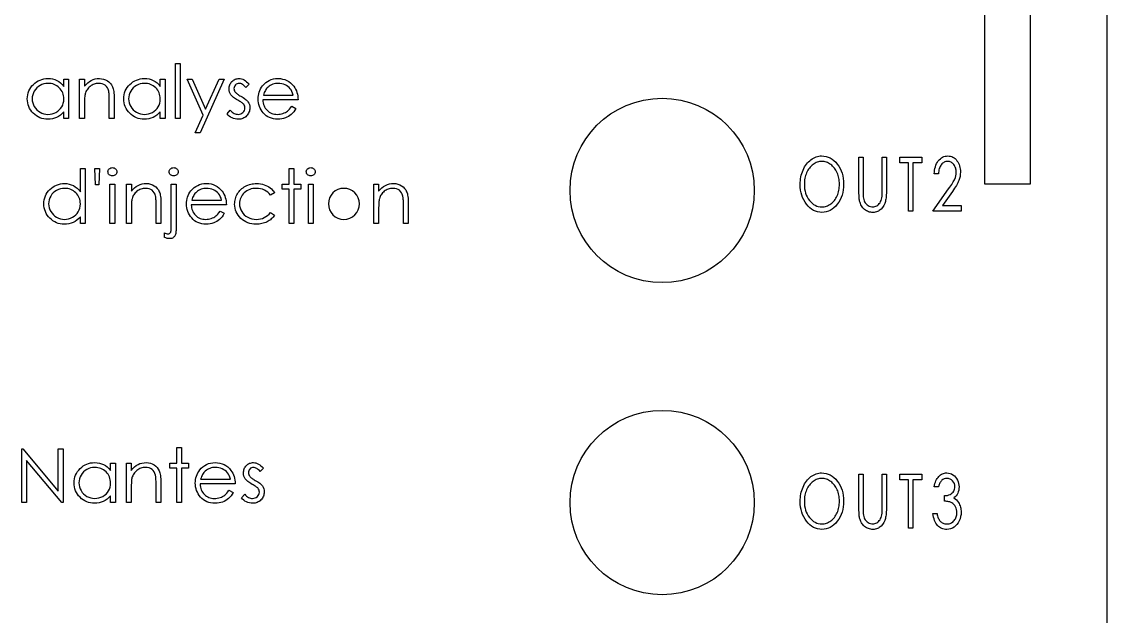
# Model space of a CAD drawing. Header units: millimetres. Extents: x 3 to 287, y -248 to -5.
# Drawn here: x 216.3 to 287, y -82.4 to -43.7 of the extents above; entities that cross this region are included whole.
import ezdxf

# ---------------------------------------------------------------- set-up
doc = ezdxf.new("R2010")
doc.units = ezdxf.units.MM
doc.layers.get('0').update_dxf_attribs({"lineweight": 25})

msp = doc.modelspace()

# ---------------------------------------------------------------- linework, layer by layer
at = {"color": 7, "linetype": 'Continuous', "lineweight": 25}
for p, q in [((287.004, -134.958), (287.004, -14.958)), ((279.004, -24.208), (279.004, -54.208)), ((282.004, -54.208), (282.004, -24.208)), ((279.004, -54.208), (282.004, -54.208))]:
    msp.add_line(p, q, dxfattribs=at)
at = {"color": 7, "linetype": 'Continuous'}
msp.add_line((237.278, -54.189), (237.278, -54.189), dxfattribs=at)
at = {"color": 7, "linetype": 'Continuous', "flags": 128}
for points in [[(226.305, -46.368), (226.619, -46.368), (226.619, -46.368), (226.619, -49.958), (226.619, -49.958), (226.305, -49.958), (226.305, -49.958), (226.305, -46.368)], [(219.35, -47.4), (219.35, -49.958), (219.35, -49.958), (219.036, -49.958), (219.036, -49.958), (219.036, -49.516), (219.036, -49.516), (218.927, -49.634), (218.813, -49.734), (218.691, -49.819), (218.564, -49.886), (218.43, -49.937), (218.29, -49.974), (218.144, -49.996), (217.991, -50.003), (217.991, -50.003), (217.856, -49.997), (217.726, -49.978), (217.6, -49.948), (217.48, -49.906), (217.365, -49.852), (217.254, -49.785), (217.149, -49.706), (217.048, -49.615), (216.957, -49.516), (216.877, -49.411), (216.811, -49.301), (216.755, -49.185), (216.713, -49.065), (216.682, -48.939), (216.664, -48.808), (216.658, -48.672), (216.658, -48.672), (216.664, -48.539), (216.682, -48.41), (216.713, -48.287), (216.757, -48.167), (216.812, -48.054), (216.879, -47.945), (216.959, -47.841), (217.052, -47.742), (217.153, -47.651), (217.259, -47.573), (217.37, -47.506), (217.487, -47.452), (217.608, -47.41), (217.734, -47.379), (217.865, -47.362), (218.001, -47.356), (218.001, -47.356), (218.158, -47.363), (218.306, -47.386), (218.447, -47.426), (218.58, -47.48), (218.706, -47.55), (218.824, -47.64), (218.934, -47.747), (219.036, -47.874), (219.036, -47.874), (219.036, -47.4), (219.036, -47.4), (219.35, -47.4)], [(220.068, -47.4), (220.382, -47.4), (220.382, -47.4), (220.382, -47.862), (220.382, -47.862), (220.485, -47.738), (220.593, -47.633), (220.707, -47.546), (220.826, -47.476), (220.95, -47.424), (221.08, -47.386), (221.215, -47.363), (221.355, -47.356), (221.355, -47.356), (221.497, -47.365), (221.63, -47.391), (221.755, -47.437), (221.871, -47.5), (221.977, -47.579), (222.068, -47.67), (222.144, -47.773), (222.205, -47.89), (222.23, -47.955), (222.251, -48.029), (222.27, -48.111), (222.285, -48.203), (222.296, -48.302), (222.305, -48.41), (222.31, -48.527), (222.312, -48.652), (222.312, -48.652), (222.312, -49.958), (222.312, -49.958), (221.998, -49.958), (221.998, -49.958), (221.998, -48.755), (221.998, -48.755), (221.997, -48.651), (221.996, -48.555), (221.993, -48.469), (221.989, -48.391), (221.983, -48.323), (221.977, -48.264), (221.969, -48.214), (221.961, -48.173), (221.961, -48.173), (221.925, -48.055), (221.875, -47.953), (221.812, -47.867), (221.735, -47.796), (221.646, -47.74), (221.543, -47.701), (221.428, -47.677), (221.301, -47.67), (221.301, -47.67), (221.225, -47.672), (221.151, -47.682), (221.079, -47.697), (221.01, -47.718), (220.942, -47.746), (220.876, -47.779), (220.812, -47.819), (220.75, -47.865), (220.692, -47.915), (220.64, -47.968), (220.592, -48.024), (220.549, -48.083), (220.512, -48.144), (220.48, -48.209), (220.452, -48.277), (220.431, -48.347), (220.431, -48.347), (220.419, -48.399), (220.41, -48.461), (220.401, -48.531), (220.394, -48.613), (220.389, -48.703), (220.385, -48.803), (220.383, -48.913), (220.382, -49.033), (220.382, -49.033), (220.382, -49.958), (220.382, -49.958), (220.068, -49.958), (220.068, -49.958), (220.068, -47.4)], [(225.632, -47.4), (225.632, -49.958), (225.632, -49.958), (225.318, -49.958), (225.318, -49.958), (225.318, -49.516), (225.318, -49.516), (225.21, -49.634), (225.095, -49.734), (224.973, -49.819), (224.846, -49.886), (224.712, -49.937), (224.572, -49.974), (224.426, -49.996), (224.274, -50.003), (224.274, -50.003), (224.138, -49.997), (224.008, -49.978), (223.882, -49.948), (223.762, -49.906), (223.647, -49.852), (223.536, -49.785), (223.431, -49.706), (223.331, -49.615), (223.239, -49.516), (223.159, -49.411), (223.093, -49.301), (223.037, -49.185), (222.995, -49.065), (222.965, -48.939), (222.946, -48.808), (222.94, -48.672), (222.94, -48.672), (222.946, -48.539), (222.965, -48.41), (222.995, -48.287), (223.039, -48.167), (223.094, -48.054), (223.162, -47.945), (223.241, -47.841), (223.334, -47.742), (223.435, -47.651), (223.542, -47.573), (223.652, -47.506), (223.769, -47.452), (223.89, -47.41), (224.016, -47.379), (224.147, -47.362), (224.283, -47.356), (224.283, -47.356), (224.44, -47.363), (224.588, -47.386), (224.729, -47.426), (224.862, -47.48), (224.988, -47.55), (225.106, -47.64), (225.216, -47.747), (225.318, -47.874), (225.318, -47.874), (225.318, -47.4), (225.318, -47.4), (225.632, -47.4)], [(231.107, -47.719), (230.894, -47.939), (230.894, -47.939), (230.837, -47.876), (230.781, -47.821), (230.725, -47.775), (230.671, -47.737), (230.615, -47.708), (230.56, -47.686), (230.506, -47.674), (230.452, -47.67), (230.452, -47.67), (230.386, -47.676), (230.325, -47.696), (230.268, -47.728), (230.217, -47.773), (230.174, -47.827), (230.144, -47.885), (230.126, -47.947), (230.119, -48.014), (230.119, -48.014), (230.125, -48.074), (230.141, -48.132), (230.169, -48.19), (230.206, -48.246), (230.206, -48.246), (230.231, -48.275), (230.262, -48.304), (230.298, -48.336), (230.341, -48.368), (230.39, -48.402), (230.445, -48.436), (230.505, -48.472), (230.572, -48.51), (230.572, -48.51), (230.653, -48.556), (230.727, -48.601), (230.795, -48.647), (230.856, -48.692), (230.91, -48.737), (230.958, -48.781), (230.999, -48.825), (231.032, -48.869), (231.032, -48.869), (231.084, -48.959), (231.122, -49.055), (231.144, -49.157), (231.152, -49.264), (231.152, -49.264), (231.148, -49.34), (231.138, -49.413), (231.121, -49.483), (231.098, -49.549), (231.067, -49.614), (231.031, -49.675), (230.987, -49.733), (230.937, -49.788), (230.882, -49.839), (230.823, -49.882), (230.762, -49.919), (230.696, -49.949), (230.628, -49.973), (230.556, -49.99), (230.481, -49.999), (230.402, -50.003), (230.402, -50.003), (230.296, -49.997), (230.193, -49.98), (230.092, -49.951), (229.993, -49.911), (229.9, -49.861), (229.815, -49.801), (229.739, -49.733), (229.671, -49.657), (229.671, -49.657), (229.879, -49.42), (229.879, -49.42), (229.939, -49.483), (230, -49.537), (230.063, -49.584), (230.125, -49.622), (230.189, -49.651), (230.254, -49.672), (230.319, -49.685), (230.386, -49.689), (230.386, -49.689), (230.476, -49.681), (230.56, -49.658), (230.636, -49.62), (230.706, -49.566), (230.763, -49.502), (230.804, -49.432), (230.829, -49.358), (230.837, -49.277), (230.837, -49.277), (230.832, -49.211), (230.816, -49.148), (230.789, -49.089), (230.751, -49.033), (230.751, -49.033), (230.727, -49.007), (230.695, -48.978), (230.657, -48.947), (230.612, -48.915), (230.56, -48.881), (230.501, -48.846), (230.436, -48.809), (230.363, -48.77), (230.363, -48.77), (230.286, -48.726), (230.214, -48.681), (230.15, -48.637), (230.091, -48.594), (230.039, -48.55), (229.994, -48.507), (229.955, -48.463), (229.922, -48.421), (229.922, -48.421), (229.871, -48.332), (229.835, -48.235), (229.812, -48.135), (229.805, -48.027), (229.805, -48.027), (229.808, -47.956), (229.817, -47.888), (229.831, -47.824), (229.851, -47.762), (229.877, -47.704), (229.908, -47.649), (229.946, -47.596), (229.988, -47.547), (230.036, -47.502), (230.087, -47.464), (230.14, -47.431), (230.196, -47.403), (230.255, -47.382), (230.318, -47.367), (230.383, -47.358), (230.452, -47.356), (230.452, -47.356), (230.533, -47.361), (230.614, -47.378), (230.696, -47.407), (230.779, -47.447), (230.86, -47.498), (230.942, -47.56), (231.025, -47.634), (231.107, -47.719)], [(233.879, -49.15), (234.158, -49.297), (234.158, -49.297), (234.089, -49.414), (234.016, -49.519), (233.937, -49.613), (233.853, -49.695), (233.764, -49.765), (233.67, -49.827), (233.57, -49.88), (233.465, -49.924), (233.353, -49.959), (233.235, -49.983), (233.109, -49.998), (232.977, -50.003), (232.977, -50.003), (232.829, -49.997), (232.69, -49.978), (232.56, -49.946), (232.437, -49.902), (232.324, -49.845), (232.218, -49.776), (232.12, -49.694), (232.031, -49.599), (231.951, -49.497), (231.881, -49.391), (231.823, -49.282), (231.776, -49.169), (231.738, -49.053), (231.711, -48.934), (231.696, -48.812), (231.69, -48.686), (231.69, -48.686), (231.695, -48.569), (231.708, -48.454), (231.731, -48.342), (231.764, -48.233), (231.805, -48.128), (231.855, -48.027), (231.916, -47.928), (231.984, -47.832), (231.984, -47.832), (232.082, -47.721), (232.187, -47.623), (232.3, -47.542), (232.421, -47.475), (232.55, -47.423), (232.687, -47.385), (232.831, -47.363), (232.984, -47.356), (232.984, -47.356), (233.141, -47.363), (233.291, -47.387), (233.432, -47.426), (233.564, -47.481), (233.689, -47.552), (233.805, -47.639), (233.914, -47.741), (234.014, -47.859), (234.014, -47.859), (234.079, -47.951), (234.134, -48.048), (234.182, -48.151), (234.22, -48.259), (234.251, -48.372), (234.274, -48.491), (234.287, -48.616), (234.293, -48.747), (234.293, -48.747), (232.004, -48.747), (232.004, -48.747), (232.01, -48.848), (232.024, -48.944), (232.047, -49.036), (232.078, -49.123), (232.116, -49.205), (232.162, -49.283), (232.217, -49.356), (232.279, -49.425), (232.348, -49.486), (232.42, -49.54), (232.496, -49.586), (232.577, -49.623), (232.661, -49.652), (232.749, -49.672), (232.841, -49.685), (232.937, -49.689), (232.937, -49.689), (233.031, -49.685), (233.123, -49.674), (233.214, -49.655), (233.304, -49.629), (233.39, -49.597), (233.469, -49.559), (233.542, -49.517), (233.608, -49.47), (233.671, -49.413), (233.738, -49.34), (233.807, -49.254), (233.879, -49.15)], [(218.005, -47.67), (217.868, -47.678), (217.736, -47.703), (217.61, -47.744), (217.489, -47.801), (217.377, -47.874), (217.276, -47.96), (217.188, -48.059), (217.112, -48.172), (217.051, -48.292), (217.007, -48.417), (216.98, -48.545), (216.972, -48.676), (216.972, -48.676), (216.981, -48.806), (217.007, -48.934), (217.051, -49.059), (217.113, -49.181), (217.19, -49.294), (217.278, -49.394), (217.379, -49.481), (217.492, -49.555), (217.614, -49.614), (217.739, -49.655), (217.869, -49.68), (218.003, -49.689), (218.003, -49.689), (218.139, -49.68), (218.271, -49.656), (218.4, -49.615), (218.524, -49.556), (218.64, -49.484), (218.742, -49.4), (218.829, -49.304), (218.903, -49.197), (218.961, -49.08), (219.003, -48.955), (219.028, -48.824), (219.036, -48.685), (219.036, -48.685), (219.031, -48.579), (219.017, -48.477), (218.994, -48.38), (218.962, -48.287), (218.92, -48.199), (218.869, -48.115), (218.808, -48.036), (218.738, -47.961), (218.662, -47.893), (218.581, -47.833), (218.496, -47.783), (218.407, -47.743), (218.313, -47.71), (218.214, -47.688), (218.112, -47.674), (218.005, -47.67)], [(224.288, -47.67), (224.15, -47.678), (224.018, -47.703), (223.892, -47.744), (223.771, -47.801), (223.659, -47.874), (223.558, -47.96), (223.47, -48.059), (223.394, -48.172), (223.333, -48.292), (223.289, -48.417), (223.262, -48.545), (223.254, -48.676), (223.254, -48.676), (223.263, -48.806), (223.289, -48.934), (223.333, -49.059), (223.395, -49.181), (223.472, -49.294), (223.56, -49.394), (223.661, -49.481), (223.774, -49.555), (223.896, -49.614), (224.021, -49.655), (224.151, -49.68), (224.285, -49.689), (224.285, -49.689), (224.421, -49.68), (224.553, -49.656), (224.682, -49.615), (224.806, -49.556), (224.922, -49.484), (225.024, -49.4), (225.111, -49.304), (225.185, -49.197), (225.243, -49.08), (225.285, -48.955), (225.31, -48.824), (225.318, -48.685), (225.318, -48.685), (225.313, -48.579), (225.299, -48.477), (225.276, -48.38), (225.244, -48.287), (225.202, -48.199), (225.151, -48.115), (225.09, -48.036), (225.02, -47.961), (224.944, -47.893), (224.863, -47.833), (224.778, -47.783), (224.689, -47.743), (224.595, -47.71), (224.496, -47.688), (224.394, -47.674), (224.288, -47.67)], [(227.068, -47.4), (227.407, -47.4), (227.407, -47.4), (228.273, -49.359), (228.273, -49.359), (229.152, -47.4), (229.152, -47.4), (229.491, -47.4), (229.491, -47.4), (227.921, -50.9), (227.921, -50.9), (227.581, -50.9), (227.581, -50.9), (228.102, -49.74), (228.102, -49.74), (227.068, -47.4)], [(233.978, -48.432), (233.941, -48.308), (233.896, -48.198), (233.843, -48.1), (233.783, -48.016), (233.714, -47.942), (233.634, -47.875), (233.544, -47.816), (233.444, -47.765), (233.338, -47.723), (233.228, -47.694), (233.115, -47.675), (233, -47.67), (233, -47.67), (232.906, -47.673), (232.815, -47.684), (232.728, -47.703), (232.644, -47.729), (232.563, -47.764), (232.486, -47.804), (232.412, -47.853), (232.341, -47.909), (232.341, -47.909), (232.292, -47.956), (232.247, -48.008), (232.204, -48.064), (232.165, -48.127), (232.128, -48.196), (232.095, -48.269), (232.064, -48.348), (232.037, -48.432), (232.037, -48.432), (233.978, -48.432)], [(268.398, -52.394), (268.547, -52.402), (268.69, -52.427), (268.827, -52.469), (268.958, -52.526), (269.082, -52.601), (269.2, -52.692), (269.312, -52.8), (269.418, -52.925), (269.514, -53.062), (269.597, -53.206), (269.668, -53.358), (269.726, -53.517), (269.771, -53.684), (269.803, -53.859), (269.822, -54.042), (269.829, -54.232), (269.829, -54.232), (269.822, -54.421), (269.803, -54.602), (269.771, -54.776), (269.726, -54.943), (269.668, -55.103), (269.598, -55.255), (269.515, -55.4), (269.418, -55.538), (269.313, -55.663), (269.203, -55.772), (269.086, -55.864), (268.964, -55.939), (268.837, -55.998), (268.703, -56.04), (268.565, -56.065), (268.42, -56.073), (268.42, -56.073), (268.274, -56.065), (268.133, -56.04), (267.998, -55.998), (267.87, -55.94), (267.746, -55.865), (267.629, -55.773), (267.518, -55.664), (267.412, -55.54), (267.316, -55.403), (267.232, -55.259), (267.162, -55.108), (267.104, -54.95), (267.059, -54.785), (267.028, -54.613), (267.008, -54.435), (267.002, -54.249), (267.002, -54.249), (267.005, -54.124), (267.014, -54.001), (267.028, -53.881), (267.049, -53.762), (267.075, -53.647), (267.107, -53.533), (267.145, -53.422), (267.189, -53.313), (267.238, -53.208), (267.291, -53.109), (267.348, -53.016), (267.41, -52.929), (267.476, -52.847), (267.546, -52.772), (267.62, -52.702), (267.699, -52.638), (267.78, -52.58), (267.863, -52.531), (267.948, -52.489), (268.035, -52.455), (268.124, -52.428), (268.213, -52.409), (268.304, -52.397), (268.398, -52.394)], [(268.41, -52.753), (268.335, -52.755), (268.262, -52.765), (268.189, -52.781), (268.117, -52.802), (268.047, -52.831), (267.977, -52.866), (267.908, -52.906), (267.841, -52.953), (267.776, -53.005), (267.714, -53.062), (267.656, -53.123), (267.602, -53.188), (267.551, -53.257), (267.504, -53.331), (267.461, -53.41), (267.422, -53.492), (267.387, -53.578), (267.356, -53.666), (267.33, -53.757), (267.309, -53.851), (267.292, -53.946), (267.28, -54.044), (267.273, -54.144), (267.271, -54.247), (267.271, -54.247), (267.276, -54.399), (267.292, -54.544), (267.318, -54.683), (267.354, -54.816), (267.401, -54.944), (267.459, -55.065), (267.526, -55.18), (267.605, -55.289), (267.69, -55.389), (267.78, -55.475), (267.875, -55.548), (267.973, -55.608), (268.076, -55.655), (268.182, -55.688), (268.294, -55.708), (268.41, -55.714), (268.41, -55.714), (268.487, -55.711), (268.564, -55.702), (268.639, -55.687), (268.712, -55.665), (268.785, -55.638), (268.855, -55.605), (268.924, -55.565), (268.991, -55.519), (269.057, -55.468), (269.118, -55.413), (269.176, -55.352), (269.23, -55.288), (269.28, -55.219), (269.327, -55.146), (269.37, -55.068), (269.409, -54.985), (269.444, -54.899), (269.475, -54.81), (269.501, -54.72), (269.522, -54.627), (269.538, -54.531), (269.55, -54.434), (269.557, -54.334), (269.559, -54.231), (269.559, -54.231), (269.557, -54.13), (269.55, -54.03), (269.538, -53.933), (269.522, -53.839), (269.501, -53.747), (269.475, -53.658), (269.444, -53.571), (269.409, -53.486), (269.37, -53.405), (269.327, -53.328), (269.28, -53.255), (269.229, -53.186), (269.174, -53.121), (269.116, -53.061), (269.053, -53.005), (268.987, -52.953), (268.919, -52.906), (268.849, -52.866), (268.778, -52.831), (268.707, -52.802), (268.634, -52.781), (268.56, -52.765), (268.485, -52.755), (268.41, -52.753)], [(270.825, -52.483), (271.094, -52.483), (271.094, -52.483), (271.094, -54.581), (271.094, -54.581), (271.094, -54.67), (271.095, -54.749), (271.095, -54.821), (271.097, -54.883), (271.098, -54.937), (271.1, -54.982), (271.102, -55.019), (271.105, -55.046), (271.105, -55.046), (271.119, -55.144), (271.139, -55.235), (271.166, -55.316), (271.199, -55.39), (271.241, -55.456), (271.293, -55.517), (271.355, -55.571), (271.426, -55.621), (271.503, -55.662), (271.581, -55.691), (271.658, -55.709), (271.735, -55.714), (271.735, -55.714), (271.801, -55.709), (271.867, -55.696), (271.931, -55.673), (271.994, -55.641), (272.053, -55.601), (272.107, -55.554), (272.156, -55.499), (272.2, -55.438), (272.24, -55.37), (272.273, -55.294), (272.301, -55.213), (272.322, -55.124), (272.322, -55.124), (272.329, -55.087), (272.335, -55.04), (272.339, -54.985), (272.343, -54.922), (272.346, -54.85), (272.349, -54.768), (272.35, -54.679), (272.35, -54.581), (272.35, -54.581), (272.35, -52.483), (272.35, -52.483), (272.62, -52.483), (272.62, -52.483), (272.62, -54.597), (272.62, -54.597), (272.618, -54.712), (272.615, -54.82), (272.61, -54.924), (272.602, -55.022), (272.592, -55.113), (272.58, -55.2), (272.566, -55.281), (272.549, -55.356), (272.505, -55.495), (272.442, -55.626), (272.362, -55.747), (272.265, -55.859), (272.21, -55.909), (272.153, -55.953), (272.092, -55.99), (272.029, -56.02), (271.963, -56.043), (271.895, -56.06), (271.824, -56.07), (271.75, -56.073), (271.75, -56.073), (271.669, -56.07), (271.592, -56.061), (271.517, -56.044), (271.445, -56.023), (271.377, -55.994), (271.311, -55.96), (271.248, -55.918), (271.188, -55.871), (271.132, -55.819), (271.081, -55.762), (271.034, -55.701), (270.992, -55.636), (270.956, -55.567), (270.924, -55.493), (270.897, -55.416), (270.875, -55.335), (270.875, -55.335), (270.863, -55.279), (270.853, -55.212), (270.844, -55.135), (270.837, -55.048), (270.832, -54.951), (270.828, -54.843), (270.825, -54.726), (270.825, -54.597), (270.825, -54.597), (270.825, -52.483)], [(273.481, -52.842), (273.481, -52.483), (273.481, -52.483), (274.917, -52.483), (274.917, -52.483), (274.917, -52.842), (274.917, -52.842), (274.334, -52.842), (274.334, -52.842), (274.334, -55.983), (274.334, -55.983), (274.065, -55.983), (274.065, -55.983), (274.065, -52.842), (274.065, -52.842), (273.481, -52.842)], [(276.003, -53.56), (275.734, -53.56), (275.734, -53.56), (275.74, -53.436), (275.754, -53.316), (275.776, -53.204), (275.805, -53.096), (275.841, -52.994), (275.885, -52.897), (275.937, -52.807), (275.996, -52.722), (276.061, -52.645), (276.13, -52.578), (276.202, -52.522), (276.278, -52.476), (276.358, -52.44), (276.441, -52.414), (276.528, -52.399), (276.619, -52.394), (276.619, -52.394), (276.708, -52.399), (276.793, -52.413), (276.874, -52.438), (276.95, -52.472), (277.022, -52.516), (277.09, -52.569), (277.153, -52.633), (277.212, -52.706), (277.265, -52.786), (277.311, -52.868), (277.35, -52.955), (277.382, -53.046), (277.407, -53.14), (277.425, -53.236), (277.435, -53.337), (277.439, -53.442), (277.439, -53.442), (277.432, -53.588), (277.412, -53.731), (277.378, -53.868), (277.331, -54.001), (277.301, -54.069), (277.264, -54.142), (277.222, -54.222), (277.172, -54.308), (277.116, -54.399), (277.055, -54.496), (276.986, -54.599), (276.912, -54.707), (276.912, -54.707), (276.262, -55.624), (276.262, -55.624), (277.484, -55.624), (277.484, -55.624), (277.484, -55.983), (277.484, -55.983), (275.644, -55.983), (275.644, -55.983), (276.67, -54.535), (276.67, -54.535), (276.744, -54.431), (276.812, -54.334), (276.873, -54.245), (276.927, -54.162), (276.975, -54.086), (277.015, -54.017), (277.049, -53.954), (277.076, -53.899), (277.117, -53.794), (277.147, -53.686), (277.164, -53.576), (277.17, -53.462), (277.17, -53.462), (277.167, -53.391), (277.159, -53.322), (277.147, -53.256), (277.129, -53.192), (277.106, -53.131), (277.078, -53.072), (277.045, -53.016), (277.006, -52.962), (276.964, -52.913), (276.92, -52.87), (276.873, -52.835), (276.825, -52.805), (276.774, -52.782), (276.72, -52.766), (276.664, -52.756), (276.606, -52.753), (276.606, -52.753), (276.545, -52.756), (276.487, -52.766), (276.431, -52.783), (276.377, -52.806), (276.327, -52.835), (276.279, -52.872), (276.234, -52.915), (276.191, -52.965), (276.152, -53.021), (276.117, -53.082), (276.087, -53.148), (276.062, -53.22), (276.04, -53.297), (276.023, -53.379), (276.011, -53.467), (276.003, -53.56)], [(220.427, -53.202), (220.427, -56.791), (220.427, -56.791), (220.113, -56.791), (220.113, -56.791), (220.113, -56.349), (220.113, -56.349), (220.004, -56.467), (219.89, -56.568), (219.768, -56.652), (219.641, -56.719), (219.507, -56.77), (219.367, -56.807), (219.221, -56.829), (219.068, -56.836), (219.068, -56.836), (218.933, -56.83), (218.803, -56.812), (218.677, -56.782), (218.557, -56.74), (218.442, -56.685), (218.331, -56.618), (218.226, -56.54), (218.125, -56.449), (218.034, -56.349), (217.954, -56.245), (217.888, -56.135), (217.832, -56.019), (217.79, -55.898), (217.759, -55.773), (217.741, -55.642), (217.735, -55.506), (217.735, -55.506), (217.741, -55.372), (217.759, -55.243), (217.79, -55.12), (217.834, -55.001), (217.889, -54.887), (217.956, -54.779), (218.036, -54.674), (218.129, -54.575), (218.23, -54.485), (218.336, -54.406), (218.447, -54.34), (218.564, -54.286), (218.685, -54.243), (218.811, -54.213), (218.942, -54.195), (219.078, -54.189), (219.078, -54.189), (219.235, -54.197), (219.383, -54.223), (219.524, -54.265), (219.657, -54.324), (219.783, -54.4), (219.901, -54.492), (220.011, -54.603), (220.113, -54.729), (220.113, -54.729), (220.113, -53.202), (220.113, -53.202), (220.427, -53.202)], [(221.32, -54.279), (221.102, -54.279), (221.102, -54.279), (221.055, -53.202), (221.055, -53.202), (221.369, -53.202), (221.369, -53.202), (221.32, -54.279)], [(222.198, -53.157), (222.256, -53.162), (222.31, -53.176), (222.36, -53.202), (222.405, -53.236), (222.443, -53.277), (222.47, -53.324), (222.486, -53.373), (222.491, -53.427), (222.491, -53.427), (222.486, -53.48), (222.47, -53.529), (222.443, -53.575), (222.405, -53.616), (222.36, -53.65), (222.31, -53.676), (222.256, -53.69), (222.198, -53.695), (222.198, -53.695), (222.141, -53.69), (222.088, -53.676), (222.038, -53.65), (221.993, -53.616), (221.956, -53.575), (221.93, -53.529), (221.914, -53.48), (221.908, -53.427), (221.908, -53.427), (221.914, -53.373), (221.93, -53.324), (221.956, -53.277), (221.993, -53.236), (222.038, -53.202), (222.088, -53.176), (222.141, -53.162), (222.198, -53.157)], [(226.193, -53.157), (226.252, -53.162), (226.306, -53.176), (226.355, -53.202), (226.4, -53.236), (226.437, -53.277), (226.464, -53.324), (226.479, -53.373), (226.485, -53.427), (226.485, -53.427), (226.479, -53.48), (226.464, -53.529), (226.437, -53.575), (226.4, -53.616), (226.355, -53.65), (226.306, -53.676), (226.252, -53.69), (226.193, -53.695), (226.193, -53.695), (226.134, -53.69), (226.08, -53.676), (226.031, -53.65), (225.986, -53.616), (225.949, -53.575), (225.923, -53.529), (225.907, -53.48), (225.902, -53.427), (225.902, -53.427), (225.907, -53.373), (225.923, -53.324), (225.949, -53.277), (225.986, -53.236), (226.031, -53.202), (226.08, -53.176), (226.134, -53.162), (226.193, -53.157)], [(233.709, -53.202), (234.023, -53.202), (234.023, -53.202), (234.023, -54.234), (234.023, -54.234), (234.472, -54.234), (234.472, -54.234), (234.472, -54.548), (234.472, -54.548), (234.023, -54.548), (234.023, -54.548), (234.023, -56.791), (234.023, -56.791), (233.709, -56.791), (233.709, -56.791), (233.709, -54.548), (233.709, -54.548), (233.26, -54.548), (233.26, -54.548), (233.26, -54.234), (233.26, -54.234), (233.709, -54.234), (233.709, -54.234), (233.709, -53.202)], [(235.121, -53.157), (235.179, -53.162), (235.233, -53.176), (235.283, -53.202), (235.328, -53.236), (235.366, -53.277), (235.393, -53.324), (235.409, -53.373), (235.414, -53.427), (235.414, -53.427), (235.409, -53.48), (235.393, -53.529), (235.366, -53.575), (235.328, -53.616), (235.283, -53.65), (235.233, -53.676), (235.179, -53.69), (235.121, -53.695), (235.121, -53.695), (235.064, -53.69), (235.011, -53.676), (234.961, -53.65), (234.917, -53.616), (234.879, -53.575), (234.853, -53.529), (234.837, -53.48), (234.831, -53.427), (234.831, -53.427), (234.837, -53.373), (234.853, -53.324), (234.879, -53.277), (234.917, -53.236), (234.961, -53.202), (235.011, -53.176), (235.064, -53.162), (235.121, -53.157)], [(222.043, -54.234), (222.357, -54.234), (222.357, -54.234), (222.357, -56.791), (222.357, -56.791), (222.043, -56.791), (222.043, -56.791), (222.043, -54.234)], [(223.119, -54.234), (223.434, -54.234), (223.434, -54.234), (223.434, -54.695), (223.434, -54.695), (223.537, -54.572), (223.645, -54.466), (223.758, -54.379), (223.877, -54.309), (224.001, -54.257), (224.131, -54.219), (224.267, -54.197), (224.407, -54.189), (224.407, -54.189), (224.548, -54.198), (224.682, -54.225), (224.806, -54.27), (224.923, -54.333), (225.028, -54.412), (225.119, -54.503), (225.195, -54.607), (225.256, -54.723), (225.281, -54.788), (225.303, -54.863), (225.321, -54.945), (225.336, -55.036), (225.348, -55.135), (225.356, -55.243), (225.362, -55.36), (225.363, -55.485), (225.363, -55.485), (225.363, -56.791), (225.363, -56.791), (225.049, -56.791), (225.049, -56.791), (225.049, -55.588), (225.049, -55.588), (225.048, -55.484), (225.047, -55.389), (225.044, -55.302), (225.04, -55.224), (225.034, -55.156), (225.028, -55.098), (225.02, -55.047), (225.012, -55.006), (225.012, -55.006), (224.976, -54.889), (224.926, -54.786), (224.863, -54.7), (224.787, -54.629), (224.697, -54.574), (224.595, -54.535), (224.48, -54.511), (224.352, -54.503), (224.352, -54.503), (224.276, -54.506), (224.203, -54.515), (224.13, -54.53), (224.061, -54.551), (223.993, -54.579), (223.927, -54.612), (223.863, -54.652), (223.802, -54.698), (223.743, -54.748), (223.691, -54.801), (223.643, -54.857), (223.6, -54.916), (223.563, -54.978), (223.531, -55.042), (223.504, -55.11), (223.482, -55.18), (223.482, -55.18), (223.471, -55.232), (223.461, -55.294), (223.453, -55.365), (223.445, -55.446), (223.441, -55.536), (223.436, -55.637), (223.434, -55.747), (223.434, -55.867), (223.434, -55.867), (223.434, -56.791), (223.434, -56.791), (223.119, -56.791), (223.119, -56.791), (223.119, -54.234)], [(226.036, -54.234), (226.35, -54.234), (226.35, -54.234), (226.35, -57.165), (226.35, -57.165), (226.349, -57.243), (226.343, -57.315), (226.335, -57.381), (226.323, -57.443), (226.307, -57.498), (226.289, -57.549), (226.267, -57.594), (226.241, -57.633), (226.212, -57.667), (226.181, -57.697), (226.148, -57.722), (226.111, -57.742), (226.073, -57.758), (226.031, -57.77), (225.988, -57.777), (225.941, -57.779), (225.941, -57.779), (225.86, -57.774), (225.775, -57.758), (225.683, -57.733), (225.587, -57.698), (225.587, -57.698), (225.587, -57.396), (225.587, -57.396), (225.648, -57.426), (225.705, -57.447), (225.759, -57.46), (225.81, -57.465), (225.81, -57.465), (225.869, -57.458), (225.92, -57.437), (225.963, -57.403), (225.998, -57.354), (225.998, -57.354), (226.015, -57.31), (226.027, -57.246), (226.034, -57.164), (226.036, -57.063), (226.036, -57.063), (226.036, -54.234)], [(229.212, -55.984), (229.491, -56.13), (229.491, -56.13), (229.423, -56.247), (229.349, -56.353), (229.27, -56.447), (229.186, -56.528), (229.097, -56.599), (229.003, -56.66), (228.903, -56.714), (228.798, -56.758), (228.686, -56.792), (228.568, -56.817), (228.442, -56.831), (228.31, -56.836), (228.31, -56.836), (228.163, -56.83), (228.024, -56.811), (227.893, -56.78), (227.771, -56.735), (227.657, -56.679), (227.551, -56.609), (227.453, -56.527), (227.364, -56.432), (227.284, -56.33), (227.215, -56.224), (227.157, -56.115), (227.109, -56.002), (227.071, -55.886), (227.044, -55.768), (227.029, -55.645), (227.023, -55.52), (227.023, -55.52), (227.028, -55.402), (227.042, -55.287), (227.065, -55.175), (227.097, -55.067), (227.138, -54.962), (227.189, -54.86), (227.249, -54.761), (227.318, -54.666), (227.318, -54.666), (227.415, -54.554), (227.52, -54.457), (227.633, -54.375), (227.755, -54.308), (227.884, -54.256), (228.02, -54.218), (228.165, -54.197), (228.318, -54.189), (228.318, -54.189), (228.475, -54.197), (228.624, -54.22), (228.765, -54.26), (228.897, -54.314), (229.022, -54.385), (229.139, -54.472), (229.247, -54.575), (229.348, -54.692), (229.348, -54.692), (229.412, -54.784), (229.467, -54.881), (229.515, -54.984), (229.554, -55.092), (229.585, -55.206), (229.607, -55.325), (229.62, -55.45), (229.626, -55.58), (229.626, -55.58), (227.337, -55.58), (227.337, -55.58), (227.344, -55.681), (227.358, -55.778), (227.38, -55.869), (227.411, -55.956), (227.449, -56.038), (227.495, -56.116), (227.55, -56.189), (227.612, -56.258), (227.681, -56.32), (227.753, -56.374), (227.83, -56.419), (227.91, -56.456), (227.994, -56.485), (228.083, -56.505), (228.175, -56.518), (228.271, -56.522), (228.271, -56.522), (228.365, -56.519), (228.456, -56.508), (228.548, -56.489), (228.637, -56.463), (228.724, -56.43), (228.803, -56.393), (228.875, -56.35), (228.941, -56.303), (229.005, -56.247), (229.071, -56.174), (229.141, -56.087), (229.212, -55.984)], [(232.767, -54.788), (232.504, -54.952), (232.504, -54.952), (232.415, -54.847), (232.317, -54.755), (232.213, -54.678), (232.101, -54.615), (231.98, -54.566), (231.852, -54.531), (231.717, -54.51), (231.573, -54.503), (231.573, -54.503), (231.458, -54.508), (231.347, -54.521), (231.242, -54.544), (231.142, -54.576), (231.046, -54.617), (230.956, -54.668), (230.87, -54.727), (230.79, -54.795), (230.717, -54.87), (230.654, -54.95), (230.6, -55.032), (230.556, -55.119), (230.522, -55.21), (230.498, -55.304), (230.483, -55.403), (230.478, -55.506), (230.478, -55.506), (230.488, -55.64), (230.514, -55.769), (230.559, -55.895), (230.621, -56.017), (230.7, -56.13), (230.792, -56.231), (230.896, -56.317), (231.015, -56.39), (231.144, -56.448), (231.28, -56.489), (231.424, -56.514), (231.575, -56.522), (231.575, -56.522), (231.714, -56.515), (231.846, -56.494), (231.972, -56.459), (232.092, -56.41), (232.205, -56.347), (232.31, -56.27), (232.411, -56.179), (232.504, -56.074), (232.504, -56.074), (232.767, -56.246), (232.767, -56.246), (232.719, -56.314), (232.667, -56.379), (232.611, -56.439), (232.552, -56.495), (232.489, -56.547), (232.421, -56.596), (232.349, -56.641), (232.274, -56.681), (232.195, -56.718), (232.114, -56.749), (232.031, -56.776), (231.944, -56.798), (231.855, -56.815), (231.762, -56.827), (231.668, -56.834), (231.57, -56.836), (231.57, -56.836), (231.421, -56.831), (231.28, -56.812), (231.145, -56.783), (231.016, -56.742), (230.893, -56.688), (230.776, -56.623), (230.667, -56.546), (230.564, -56.457), (230.47, -56.36), (230.389, -56.257), (230.321, -56.149), (230.265, -56.036), (230.22, -55.918), (230.19, -55.795), (230.171, -55.667), (230.164, -55.534), (230.164, -55.534), (230.167, -55.443), (230.176, -55.354), (230.19, -55.267), (230.211, -55.181), (230.237, -55.097), (230.27, -55.014), (230.307, -54.933), (230.351, -54.854), (230.4, -54.778), (230.453, -54.706), (230.511, -54.638), (230.573, -54.575), (230.639, -54.516), (230.71, -54.462), (230.786, -54.411), (230.865, -54.365), (230.947, -54.324), (231.033, -54.288), (231.121, -54.258), (231.211, -54.233), (231.304, -54.213), (231.398, -54.2), (231.496, -54.192), (231.596, -54.189), (231.596, -54.189), (231.722, -54.194), (231.846, -54.209), (231.967, -54.232), (232.086, -54.267), (232.2, -54.309), (232.305, -54.356), (232.4, -54.41), (232.487, -54.47), (232.566, -54.537), (232.639, -54.612), (232.707, -54.696), (232.767, -54.788)], [(234.966, -54.234), (235.28, -54.234), (235.28, -54.234), (235.28, -56.791), (235.28, -56.791), (234.966, -56.791), (234.966, -56.791), (234.966, -54.234)], [(239.228, -54.234), (239.543, -54.234), (239.543, -54.234), (239.543, -54.695), (239.543, -54.695), (239.646, -54.572), (239.754, -54.466), (239.867, -54.379), (239.986, -54.309), (240.11, -54.257), (240.24, -54.219), (240.375, -54.197), (240.516, -54.189), (240.516, -54.189), (240.657, -54.198), (240.791, -54.225), (240.915, -54.27), (241.032, -54.333), (241.137, -54.412), (241.228, -54.503), (241.304, -54.607), (241.365, -54.723), (241.39, -54.788), (241.412, -54.863), (241.43, -54.945), (241.445, -55.036), (241.457, -55.135), (241.465, -55.243), (241.471, -55.36), (241.472, -55.485), (241.472, -55.485), (241.472, -56.791), (241.472, -56.791), (241.158, -56.791), (241.158, -56.791), (241.158, -55.588), (241.158, -55.588), (241.157, -55.484), (241.156, -55.389), (241.153, -55.302), (241.149, -55.224), (241.143, -55.156), (241.137, -55.098), (241.129, -55.047), (241.121, -55.006), (241.121, -55.006), (241.085, -54.889), (241.035, -54.786), (240.972, -54.7), (240.896, -54.629), (240.806, -54.574), (240.704, -54.535), (240.589, -54.511), (240.461, -54.503), (240.461, -54.503), (240.385, -54.506), (240.312, -54.515), (240.239, -54.53), (240.17, -54.551), (240.102, -54.579), (240.036, -54.612), (239.972, -54.652), (239.911, -54.698), (239.852, -54.748), (239.8, -54.801), (239.752, -54.857), (239.709, -54.916), (239.672, -54.978), (239.64, -55.042), (239.613, -55.11), (239.591, -55.18), (239.591, -55.18), (239.58, -55.232), (239.57, -55.294), (239.561, -55.365), (239.554, -55.446), (239.55, -55.536), (239.545, -55.637), (239.543, -55.747), (239.543, -55.867), (239.543, -55.867), (239.543, -56.791), (239.543, -56.791), (239.228, -56.791), (239.228, -56.791), (239.228, -54.234)], [(219.082, -54.503), (218.945, -54.511), (218.813, -54.536), (218.687, -54.577), (218.566, -54.635), (218.454, -54.707), (218.353, -54.793), (218.265, -54.892), (218.188, -55.005), (218.127, -55.126), (218.084, -55.25), (218.057, -55.378), (218.049, -55.509), (218.049, -55.509), (218.058, -55.64), (218.084, -55.767), (218.128, -55.892), (218.19, -56.014), (218.267, -56.128), (218.355, -56.228), (218.456, -56.315), (218.569, -56.388), (218.69, -56.447), (218.816, -56.489), (218.946, -56.514), (219.08, -56.522), (219.08, -56.522), (219.216, -56.514), (219.348, -56.489), (219.476, -56.448), (219.601, -56.39), (219.717, -56.318), (219.819, -56.233), (219.906, -56.137), (219.98, -56.03), (220.038, -55.913), (220.08, -55.788), (220.105, -55.657), (220.113, -55.518), (220.113, -55.518), (220.108, -55.412), (220.094, -55.311), (220.071, -55.213), (220.039, -55.121), (219.997, -55.032), (219.945, -54.948), (219.885, -54.869), (219.815, -54.794), (219.739, -54.726), (219.658, -54.666), (219.572, -54.617), (219.483, -54.576), (219.39, -54.544), (219.291, -54.521), (219.189, -54.507), (219.082, -54.503)], [(229.312, -55.266), (229.275, -55.142), (229.229, -55.031), (229.176, -54.933), (229.116, -54.849), (229.047, -54.775), (228.968, -54.708), (228.878, -54.65), (228.778, -54.598), (228.671, -54.556), (228.561, -54.527), (228.449, -54.509), (228.334, -54.503), (228.334, -54.503), (228.24, -54.507), (228.149, -54.518), (228.061, -54.537), (227.978, -54.563), (227.896, -54.597), (227.819, -54.638), (227.745, -54.687), (227.675, -54.743), (227.675, -54.743), (227.626, -54.789), (227.58, -54.841), (227.537, -54.898), (227.498, -54.96), (227.462, -55.029), (227.428, -55.102), (227.398, -55.181), (227.37, -55.266), (227.37, -55.266), (229.312, -55.266)], [(226.389, -71.368), (226.704, -71.368), (226.704, -71.368), (226.704, -72.4), (226.704, -72.4), (227.152, -72.4), (227.152, -72.4), (227.152, -72.715), (227.152, -72.715), (226.704, -72.715), (226.704, -72.715), (226.704, -74.958), (226.704, -74.958), (226.389, -74.958), (226.389, -74.958), (226.389, -72.715), (226.389, -72.715), (225.941, -72.715), (225.941, -72.715), (225.941, -72.4), (225.941, -72.4), (226.389, -72.4), (226.389, -72.4), (226.389, -71.368)], [(216.293, -74.958), (216.293, -71.458), (216.293, -71.458), (216.359, -71.458), (216.359, -71.458), (218.672, -74.213), (218.672, -74.213), (218.672, -71.458), (218.672, -71.458), (218.986, -71.458), (218.986, -71.458), (218.986, -74.958), (218.986, -74.958), (218.914, -74.958), (218.914, -74.958), (216.607, -72.21), (216.607, -72.21), (216.607, -74.958), (216.607, -74.958), (216.293, -74.958)], [(222.396, -72.4), (222.396, -74.958), (222.396, -74.958), (222.082, -74.958), (222.082, -74.958), (222.082, -74.516), (222.082, -74.516), (221.973, -74.634), (221.859, -74.734), (221.737, -74.819), (221.609, -74.886), (221.475, -74.937), (221.336, -74.974), (221.189, -74.996), (221.037, -75.003), (221.037, -75.003), (220.902, -74.997), (220.771, -74.978), (220.646, -74.948), (220.525, -74.906), (220.41, -74.852), (220.3, -74.785), (220.194, -74.706), (220.094, -74.615), (220.002, -74.516), (219.923, -74.411), (219.856, -74.301), (219.801, -74.185), (219.758, -74.065), (219.728, -73.939), (219.71, -73.808), (219.704, -73.672), (219.704, -73.672), (219.71, -73.539), (219.728, -73.41), (219.759, -73.287), (219.802, -73.167), (219.858, -73.054), (219.925, -72.945), (220.005, -72.841), (220.098, -72.742), (220.199, -72.651), (220.305, -72.573), (220.416, -72.506), (220.532, -72.452), (220.654, -72.41), (220.78, -72.379), (220.911, -72.362), (221.047, -72.356), (221.047, -72.356), (221.203, -72.363), (221.352, -72.386), (221.493, -72.426), (221.626, -72.48), (221.752, -72.55), (221.87, -72.64), (221.979, -72.747), (222.082, -72.874), (222.082, -72.874), (222.082, -72.4), (222.082, -72.4), (222.396, -72.4)], [(221.051, -72.67), (220.914, -72.678), (220.782, -72.703), (220.656, -72.744), (220.534, -72.801), (220.422, -72.874), (220.322, -72.96), (220.234, -73.059), (220.157, -73.172), (220.096, -73.292), (220.053, -73.417), (220.026, -73.545), (220.018, -73.676), (220.018, -73.676), (220.027, -73.806), (220.053, -73.934), (220.097, -74.059), (220.159, -74.181), (220.236, -74.294), (220.324, -74.394), (220.425, -74.481), (220.538, -74.555), (220.659, -74.614), (220.785, -74.655), (220.914, -74.68), (221.048, -74.689), (221.048, -74.689), (221.184, -74.68), (221.317, -74.656), (221.445, -74.615), (221.57, -74.556), (221.686, -74.484), (221.788, -74.4), (221.875, -74.304), (221.949, -74.197), (222.007, -74.08), (222.049, -73.955), (222.073, -73.824), (222.082, -73.685), (222.082, -73.685), (222.077, -73.579), (222.063, -73.477), (222.04, -73.38), (222.007, -73.287), (221.965, -73.199), (221.914, -73.115), (221.854, -73.036), (221.784, -72.961), (221.707, -72.893), (221.627, -72.833), (221.541, -72.783), (221.452, -72.743), (221.358, -72.71), (221.26, -72.688), (221.158, -72.674), (221.051, -72.67)], [(223.114, -72.4), (223.428, -72.4), (223.428, -72.4), (223.428, -72.862), (223.428, -72.862), (223.531, -72.738), (223.639, -72.633), (223.753, -72.546), (223.872, -72.476), (223.996, -72.424), (224.126, -72.386), (224.261, -72.363), (224.401, -72.356), (224.401, -72.356), (224.543, -72.365), (224.676, -72.391), (224.801, -72.437), (224.917, -72.5), (225.022, -72.579), (225.113, -72.67), (225.189, -72.773), (225.25, -72.89), (225.275, -72.955), (225.297, -73.029), (225.315, -73.111), (225.331, -73.203), (225.342, -73.302), (225.35, -73.41), (225.356, -73.527), (225.357, -73.652), (225.357, -73.652), (225.357, -74.958), (225.357, -74.958), (225.043, -74.958), (225.043, -74.958), (225.043, -73.755), (225.043, -73.755), (225.043, -73.651), (225.041, -73.555), (225.038, -73.469), (225.034, -73.391), (225.029, -73.323), (225.022, -73.264), (225.015, -73.214), (225.006, -73.173), (225.006, -73.173), (224.97, -73.055), (224.921, -72.953), (224.858, -72.867), (224.781, -72.796), (224.691, -72.74), (224.589, -72.701), (224.474, -72.677), (224.346, -72.67), (224.346, -72.67), (224.271, -72.672), (224.197, -72.682), (224.125, -72.697), (224.055, -72.718), (223.987, -72.746), (223.922, -72.779), (223.858, -72.819), (223.796, -72.865), (223.738, -72.915), (223.685, -72.968), (223.638, -73.024), (223.595, -73.083), (223.558, -73.144), (223.525, -73.209), (223.498, -73.277), (223.476, -73.347), (223.476, -73.347), (223.465, -73.399), (223.455, -73.461), (223.447, -73.531), (223.44, -73.613), (223.435, -73.703), (223.431, -73.803), (223.429, -73.913), (223.428, -74.033), (223.428, -74.033), (223.428, -74.958), (223.428, -74.958), (223.114, -74.958), (223.114, -74.958), (223.114, -72.4)], [(229.79, -74.15), (230.069, -74.297), (230.069, -74.297), (230, -74.414), (229.927, -74.519), (229.848, -74.613), (229.764, -74.695), (229.675, -74.765), (229.581, -74.827), (229.481, -74.88), (229.376, -74.924), (229.264, -74.959), (229.146, -74.983), (229.02, -74.998), (228.888, -75.003), (228.888, -75.003), (228.74, -74.997), (228.601, -74.978), (228.471, -74.946), (228.348, -74.902), (228.235, -74.845), (228.129, -74.776), (228.031, -74.694), (227.942, -74.599), (227.862, -74.497), (227.792, -74.391), (227.734, -74.282), (227.687, -74.169), (227.649, -74.053), (227.622, -73.934), (227.607, -73.812), (227.601, -73.686), (227.601, -73.686), (227.606, -73.569), (227.619, -73.454), (227.642, -73.342), (227.675, -73.233), (227.716, -73.128), (227.766, -73.027), (227.827, -72.928), (227.895, -72.832), (227.895, -72.832), (227.993, -72.721), (228.098, -72.623), (228.211, -72.542), (228.332, -72.475), (228.461, -72.423), (228.598, -72.385), (228.742, -72.363), (228.895, -72.356), (228.895, -72.356), (229.052, -72.363), (229.202, -72.387), (229.343, -72.426), (229.475, -72.481), (229.6, -72.552), (229.716, -72.639), (229.825, -72.741), (229.925, -72.859), (229.925, -72.859), (229.99, -72.951), (230.045, -73.048), (230.093, -73.151), (230.131, -73.259), (230.162, -73.372), (230.185, -73.491), (230.198, -73.616), (230.204, -73.747), (230.204, -73.747), (227.915, -73.747), (227.915, -73.747), (227.921, -73.848), (227.935, -73.944), (227.958, -74.036), (227.989, -74.123), (228.027, -74.205), (228.073, -74.283), (228.128, -74.356), (228.19, -74.425), (228.259, -74.486), (228.331, -74.54), (228.407, -74.586), (228.488, -74.623), (228.572, -74.652), (228.66, -74.672), (228.752, -74.685), (228.848, -74.689), (228.848, -74.689), (228.942, -74.685), (229.034, -74.674), (229.125, -74.655), (229.215, -74.629), (229.301, -74.597), (229.38, -74.559), (229.453, -74.517), (229.519, -74.47), (229.582, -74.413), (229.649, -74.34), (229.718, -74.254), (229.79, -74.15)], [(229.889, -73.432), (229.852, -73.308), (229.807, -73.198), (229.754, -73.1), (229.694, -73.016), (229.625, -72.942), (229.545, -72.875), (229.455, -72.816), (229.355, -72.765), (229.249, -72.723), (229.139, -72.694), (229.026, -72.675), (228.911, -72.67), (228.911, -72.67), (228.817, -72.673), (228.726, -72.684), (228.639, -72.703), (228.555, -72.729), (228.474, -72.764), (228.397, -72.804), (228.323, -72.853), (228.252, -72.909), (228.252, -72.909), (228.203, -72.956), (228.158, -73.008), (228.115, -73.064), (228.076, -73.127), (228.039, -73.196), (228.006, -73.269), (227.975, -73.348), (227.948, -73.432), (227.948, -73.432), (229.889, -73.432)], [(232.043, -72.719), (231.83, -72.939), (231.83, -72.939), (231.774, -72.876), (231.718, -72.821), (231.662, -72.775), (231.607, -72.737), (231.552, -72.708), (231.497, -72.686), (231.442, -72.674), (231.388, -72.67), (231.388, -72.67), (231.323, -72.676), (231.262, -72.696), (231.205, -72.728), (231.154, -72.773), (231.111, -72.827), (231.081, -72.885), (231.062, -72.947), (231.056, -73.014), (231.056, -73.014), (231.062, -73.074), (231.078, -73.132), (231.105, -73.19), (231.143, -73.246), (231.143, -73.246), (231.168, -73.275), (231.198, -73.304), (231.235, -73.336), (231.278, -73.368), (231.327, -73.402), (231.381, -73.436), (231.442, -73.472), (231.508, -73.51), (231.508, -73.51), (231.59, -73.556), (231.664, -73.601), (231.732, -73.647), (231.793, -73.692), (231.847, -73.737), (231.895, -73.781), (231.935, -73.825), (231.969, -73.869), (231.969, -73.869), (232.021, -73.959), (232.059, -74.055), (232.08, -74.157), (232.088, -74.264), (232.088, -74.264), (232.085, -74.34), (232.075, -74.413), (232.058, -74.483), (232.035, -74.549), (232.004, -74.614), (231.968, -74.675), (231.924, -74.733), (231.874, -74.788), (231.818, -74.839), (231.76, -74.882), (231.698, -74.919), (231.633, -74.949), (231.564, -74.973), (231.492, -74.99), (231.417, -74.999), (231.339, -75.003), (231.339, -75.003), (231.233, -74.997), (231.13, -74.98), (231.029, -74.951), (230.93, -74.911), (230.837, -74.861), (230.752, -74.801), (230.675, -74.733), (230.607, -74.657), (230.607, -74.657), (230.816, -74.42), (230.816, -74.42), (230.876, -74.483), (230.937, -74.537), (230.999, -74.584), (231.062, -74.622), (231.126, -74.651), (231.191, -74.672), (231.256, -74.685), (231.323, -74.689), (231.323, -74.689), (231.413, -74.681), (231.496, -74.658), (231.573, -74.62), (231.642, -74.566), (231.7, -74.502), (231.741, -74.432), (231.766, -74.358), (231.774, -74.277), (231.774, -74.277), (231.768, -74.211), (231.752, -74.148), (231.726, -74.089), (231.688, -74.033), (231.688, -74.033), (231.663, -74.007), (231.632, -73.978), (231.593, -73.947), (231.548, -73.915), (231.496, -73.881), (231.438, -73.846), (231.372, -73.809), (231.3, -73.77), (231.3, -73.77), (231.222, -73.726), (231.151, -73.681), (231.086, -73.637), (231.027, -73.594), (230.975, -73.55), (230.931, -73.507), (230.891, -73.463), (230.859, -73.421), (230.859, -73.421), (230.808, -73.332), (230.771, -73.235), (230.749, -73.135), (230.742, -73.027), (230.742, -73.027), (230.745, -72.956), (230.753, -72.888), (230.768, -72.824), (230.788, -72.762), (230.814, -72.704), (230.845, -72.649), (230.882, -72.596), (230.925, -72.547), (230.973, -72.502), (231.023, -72.464), (231.076, -72.431), (231.133, -72.403), (231.192, -72.382), (231.255, -72.367), (231.32, -72.358), (231.388, -72.356), (231.388, -72.356), (231.47, -72.361), (231.551, -72.378), (231.633, -72.407), (231.715, -72.447), (231.797, -72.498), (231.879, -72.56), (231.961, -72.634), (232.043, -72.719)], [(268.398, -73.026), (268.547, -73.034), (268.69, -73.059), (268.827, -73.101), (268.958, -73.159), (269.082, -73.234), (269.2, -73.325), (269.312, -73.433), (269.418, -73.557), (269.514, -73.694), (269.597, -73.838), (269.668, -73.99), (269.726, -74.149), (269.771, -74.317), (269.803, -74.491), (269.822, -74.674), (269.829, -74.864), (269.829, -74.864), (269.822, -75.053), (269.803, -75.235), (269.771, -75.408), (269.726, -75.575), (269.668, -75.735), (269.598, -75.887), (269.515, -76.032), (269.418, -76.17), (269.313, -76.295), (269.203, -76.404), (269.086, -76.497), (268.964, -76.572), (268.837, -76.63), (268.703, -76.672), (268.565, -76.697), (268.42, -76.706), (268.42, -76.706), (268.274, -76.697), (268.133, -76.672), (267.998, -76.63), (267.87, -76.572), (267.746, -76.497), (267.629, -76.405), (267.518, -76.297), (267.412, -76.172), (267.316, -76.035), (267.232, -75.892), (267.162, -75.74), (267.104, -75.582), (267.059, -75.418), (267.028, -75.246), (267.008, -75.067), (267.002, -74.881), (267.002, -74.881), (267.005, -74.756), (267.014, -74.634), (267.028, -74.513), (267.049, -74.395), (267.075, -74.279), (267.107, -74.165), (267.145, -74.054), (267.189, -73.945), (267.238, -73.84), (267.291, -73.741), (267.348, -73.648), (267.41, -73.561), (267.476, -73.48), (267.546, -73.404), (267.62, -73.334), (267.699, -73.27), (267.78, -73.213), (267.863, -73.163), (267.948, -73.121), (268.035, -73.087), (268.124, -73.06), (268.213, -73.041), (268.304, -73.03), (268.398, -73.026)], [(268.41, -73.385), (268.335, -73.388), (268.262, -73.398), (268.189, -73.413), (268.117, -73.435), (268.047, -73.464), (267.977, -73.498), (267.908, -73.539), (267.841, -73.586), (267.776, -73.637), (267.714, -73.694), (267.656, -73.755), (267.602, -73.82), (267.551, -73.89), (267.504, -73.963), (267.461, -74.042), (267.422, -74.125), (267.387, -74.21), (267.356, -74.299), (267.33, -74.39), (267.309, -74.483), (267.292, -74.578), (267.28, -74.676), (267.273, -74.777), (267.271, -74.88), (267.271, -74.88), (267.276, -75.031), (267.292, -75.176), (267.318, -75.315), (267.354, -75.448), (267.401, -75.576), (267.459, -75.697), (267.526, -75.812), (267.605, -75.922), (267.69, -76.021), (267.78, -76.107), (267.875, -76.18), (267.973, -76.24), (268.076, -76.287), (268.182, -76.32), (268.294, -76.34), (268.41, -76.347), (268.41, -76.347), (268.487, -76.344), (268.564, -76.335), (268.639, -76.319), (268.712, -76.297), (268.785, -76.27), (268.855, -76.237), (268.924, -76.197), (268.991, -76.152), (269.057, -76.1), (269.118, -76.045), (269.176, -75.985), (269.23, -75.92), (269.28, -75.852), (269.327, -75.778), (269.37, -75.7), (269.409, -75.617), (269.444, -75.531), (269.475, -75.443), (269.501, -75.352), (269.522, -75.259), (269.538, -75.164), (269.55, -75.066), (269.557, -74.966), (269.559, -74.864), (269.559, -74.864), (269.557, -74.762), (269.55, -74.662), (269.538, -74.566), (269.522, -74.471), (269.501, -74.379), (269.475, -74.29), (269.444, -74.203), (269.409, -74.118), (269.37, -74.037), (269.327, -73.96), (269.28, -73.887), (269.229, -73.818), (269.174, -73.754), (269.116, -73.693), (269.053, -73.637), (268.987, -73.586), (268.919, -73.539), (268.849, -73.498), (268.778, -73.464), (268.707, -73.435), (268.634, -73.413), (268.56, -73.398), (268.485, -73.388), (268.41, -73.385)], [(270.825, -73.116), (271.094, -73.116), (271.094, -73.116), (271.094, -75.213), (271.094, -75.213), (271.094, -75.302), (271.095, -75.382), (271.095, -75.453), (271.097, -75.516), (271.098, -75.57), (271.1, -75.615), (271.102, -75.651), (271.105, -75.678), (271.105, -75.678), (271.119, -75.777), (271.139, -75.867), (271.166, -75.948), (271.199, -76.022), (271.241, -76.088), (271.293, -76.149), (271.355, -76.204), (271.426, -76.253), (271.503, -76.294), (271.581, -76.323), (271.658, -76.341), (271.735, -76.347), (271.735, -76.347), (271.801, -76.342), (271.867, -76.328), (271.931, -76.305), (271.994, -76.274), (272.053, -76.233), (272.107, -76.186), (272.156, -76.131), (272.2, -76.07), (272.24, -76.002), (272.273, -75.927), (272.301, -75.845), (272.322, -75.756), (272.322, -75.756), (272.329, -75.719), (272.335, -75.673), (272.339, -75.617), (272.343, -75.554), (272.346, -75.482), (272.349, -75.401), (272.35, -75.311), (272.35, -75.213), (272.35, -75.213), (272.35, -73.116), (272.35, -73.116), (272.62, -73.116), (272.62, -73.116), (272.62, -75.23), (272.62, -75.23), (272.618, -75.344), (272.615, -75.453), (272.61, -75.556), (272.602, -75.654), (272.592, -75.746), (272.58, -75.832), (272.566, -75.913), (272.549, -75.988), (272.505, -76.128), (272.442, -76.258), (272.362, -76.379), (272.265, -76.492), (272.21, -76.541), (272.153, -76.585), (272.092, -76.622), (272.029, -76.652), (271.963, -76.675), (271.895, -76.692), (271.824, -76.702), (271.75, -76.706), (271.75, -76.706), (271.669, -76.702), (271.592, -76.693), (271.517, -76.677), (271.445, -76.655), (271.377, -76.626), (271.311, -76.592), (271.248, -76.551), (271.188, -76.504), (271.132, -76.451), (271.081, -76.394), (271.034, -76.333), (270.992, -76.268), (270.956, -76.199), (270.924, -76.126), (270.897, -76.049), (270.875, -75.967), (270.875, -75.967), (270.863, -75.911), (270.853, -75.845), (270.844, -75.767), (270.837, -75.68), (270.832, -75.583), (270.828, -75.476), (270.825, -75.358), (270.825, -75.23), (270.825, -75.23), (270.825, -73.116)], [(273.481, -73.475), (273.481, -73.116), (273.481, -73.116), (274.917, -73.116), (274.917, -73.116), (274.917, -73.475), (274.917, -73.475), (274.334, -73.475), (274.334, -73.475), (274.334, -76.616), (274.334, -76.616), (274.065, -76.616), (274.065, -76.616), (274.065, -73.475), (274.065, -73.475), (273.481, -73.475)], [(276.003, -73.923), (275.734, -73.923), (275.734, -73.923), (275.755, -73.818), (275.781, -73.72), (275.812, -73.628), (275.847, -73.541), (275.887, -73.461), (275.93, -73.388), (275.978, -73.32), (276.031, -73.259), (276.087, -73.204), (276.146, -73.157), (276.207, -73.117), (276.27, -73.084), (276.336, -73.059), (276.405, -73.041), (276.476, -73.03), (276.549, -73.026), (276.549, -73.026), (276.656, -73.034), (276.76, -73.058), (276.858, -73.097), (276.954, -73.152), (277.043, -73.22), (277.122, -73.299), (277.189, -73.389), (277.246, -73.49), (277.291, -73.598), (277.323, -73.708), (277.343, -73.82), (277.349, -73.935), (277.349, -73.935), (277.344, -74.046), (277.328, -74.151), (277.301, -74.249), (277.264, -74.343), (277.217, -74.43), (277.158, -74.511), (277.089, -74.586), (277.009, -74.655), (277.009, -74.655), (277.098, -74.712), (277.179, -74.781), (277.251, -74.862), (277.315, -74.954), (277.315, -74.954), (277.354, -75.024), (277.388, -75.097), (277.418, -75.171), (277.442, -75.249), (277.46, -75.327), (277.473, -75.408), (277.481, -75.491), (277.484, -75.576), (277.484, -75.576), (277.476, -75.723), (277.453, -75.866), (277.414, -76.006), (277.36, -76.142), (277.293, -76.269), (277.215, -76.38), (277.125, -76.477), (277.024, -76.558), (276.914, -76.623), (276.798, -76.668), (276.676, -76.696), (276.547, -76.706), (276.547, -76.706), (276.46, -76.701), (276.377, -76.689), (276.297, -76.668), (276.221, -76.64), (276.149, -76.603), (276.08, -76.558), (276.015, -76.505), (275.954, -76.443), (275.897, -76.374), (275.846, -76.297), (275.799, -76.212), (275.758, -76.119), (275.722, -76.02), (275.691, -75.912), (275.665, -75.797), (275.644, -75.673), (275.644, -75.673), (275.913, -75.673), (275.913, -75.673), (275.932, -75.754), (275.953, -75.829), (275.975, -75.899), (275.999, -75.962), (276.026, -76.019), (276.055, -76.071), (276.085, -76.117), (276.117, -76.157), (276.117, -76.157), (276.161, -76.201), (276.208, -76.24), (276.258, -76.273), (276.311, -76.299), (276.367, -76.32), (276.426, -76.335), (276.487, -76.344), (276.552, -76.347), (276.552, -76.347), (276.625, -76.343), (276.694, -76.333), (276.76, -76.316), (276.822, -76.291), (276.88, -76.26), (276.935, -76.222), (276.986, -76.177), (277.033, -76.125), (277.076, -76.068), (277.112, -76.009), (277.144, -75.948), (277.169, -75.885), (277.189, -75.819), (277.203, -75.75), (277.212, -75.679), (277.215, -75.606), (277.215, -75.606), (277.209, -75.509), (277.192, -75.414), (277.163, -75.323), (277.123, -75.235), (277.074, -75.154), (277.018, -75.083), (276.952, -75.024), (276.88, -74.974), (276.839, -74.953), (276.793, -74.934), (276.742, -74.918), (276.685, -74.904), (276.623, -74.891), (276.557, -74.88), (276.485, -74.872), (276.407, -74.866), (276.407, -74.866), (276.407, -74.507), (276.407, -74.507), (276.504, -74.502), (276.597, -74.486), (276.685, -74.461), (276.769, -74.424), (276.845, -74.38), (276.91, -74.33), (276.964, -74.275), (277.006, -74.214), (277.038, -74.148), (277.062, -74.08), (277.075, -74.008), (277.08, -73.934), (277.08, -73.934), (277.071, -73.826), (277.043, -73.726), (276.996, -73.633), (276.93, -73.548), (276.891, -73.51), (276.85, -73.477), (276.806, -73.449), (276.761, -73.426), (276.713, -73.408), (276.661, -73.396), (276.608, -73.388), (276.552, -73.385), (276.552, -73.385), (276.462, -73.393), (276.379, -73.416), (276.302, -73.454), (276.232, -73.508), (276.199, -73.541), (276.167, -73.58), (276.136, -73.623), (276.107, -73.673), (276.079, -73.728), (276.053, -73.787), (276.027, -73.853), (276.003, -73.923)]]:
    msp.add_lwpolyline(points, dxfattribs=at)
at = {"color": 7, "linetype": 'Continuous', "lineweight": 25}
for centre in [(258.008, -54.638), (258.012, -74.958)]:
    msp.add_circle(centre, 6, dxfattribs=at)
at = {"color": 7, "linetype": 'Continuous'}
msp.add_arc((237.277, -55.512), 1.009, 90.00015, 89.99985, dxfattribs=at)

doc.saveas('drawing.dxf')
